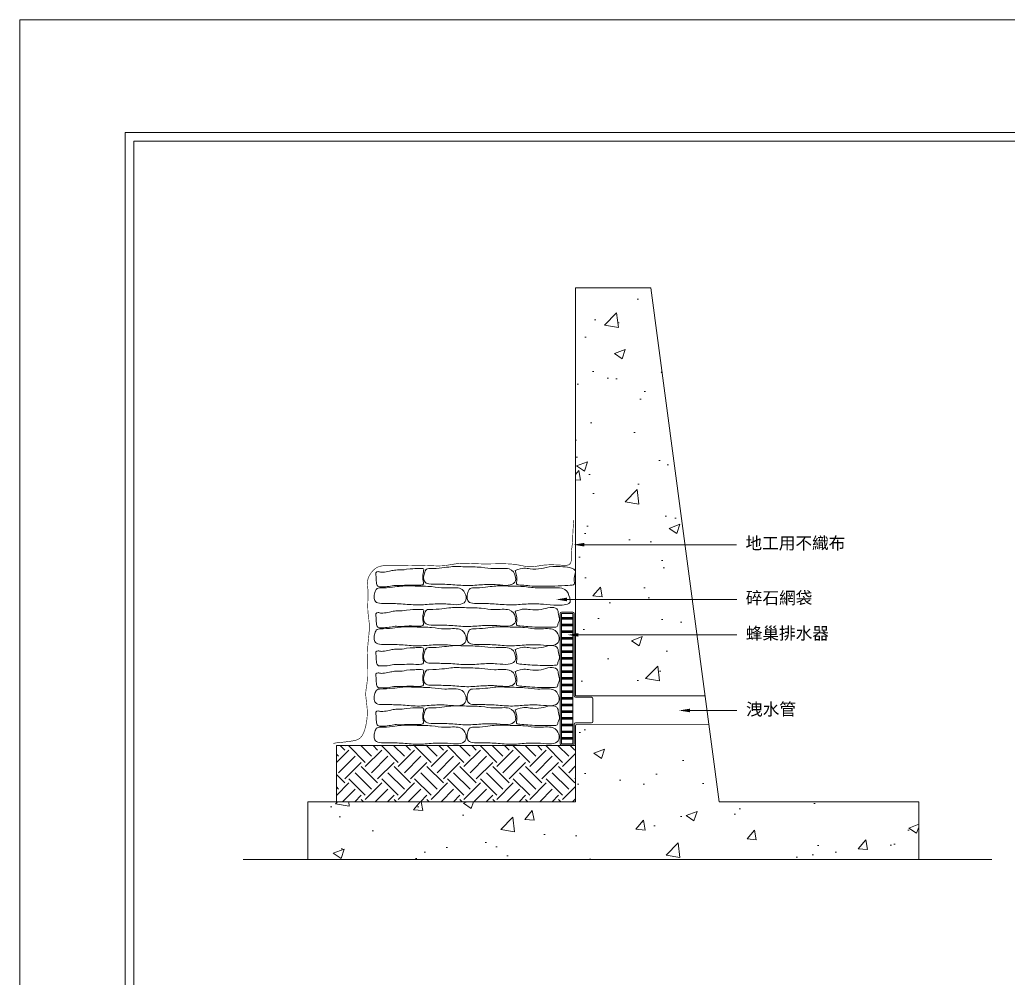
# Model space of a CAD drawing. Header units: millimetres. Extents: x 4229 to 8429, y -1187 to 1783.
# Drawn here: x 4229 to 5849, y 212 to 1783 of the extents above; entities that cross this region are included whole.
import ezdxf

# ---------------------------------------------------------------- set-up
doc = ezdxf.new("R2010")
doc.units = ezdxf.units.MM
doc.styles.add('微軟正黑體-20', font='Microsoft JhengHei.ttf', dxfattribs={"height": 20})

# ---------------------------------------------------------------- blocks, each defined once
blk = doc.blocks.new('*U3')
for p, q in [((-9.4, 1), (9.4, 1)), ((-9.4, -1), (9.4, -1))]:
    blk.add_line(p, q)
blk = doc.blocks.new('*U4')
at = {"color": 0, "linetype": 'ByBlock', "lineweight": -2, "transparency": 16777216}
for p in [(0, 0), (0, -10.9), (0, -21.9), (0, -32.8), (0, -43.7), (0, -54.7), (0, -65.6), (0, -76.5), (0, -87.5), (0, -98.4), (0, -109.3), (0, -120.3), (0, -131.2), (0, -142.1), (0, -153.1), (0, -164), (0, -174.9), (0, -185.9), (0, -196.8)]:
    blk.add_blockref('*U3', p, dxfattribs=at)

msp = doc.modelspace()

# ---------------------------------------------------------------- hatches: boundary and pattern name
at = {"lineweight": 5}
h = msp.add_hatch(dxfattribs=at)
h.set_pattern_fill('AR-CONC', color=256)
h.set_pattern_definition([(50, (-303.27, 377.1), (182.1847, -15.939), [19.05, -209.55]), (355, (-303.27, 377.1), (-35.2434, 191.057), [15.24, -167.6406]), (100.4514, (-288.09, 375.77), (146.941, 175.118), [16.19, -178.09]), (46.184, (-303.27, 427.9), (271.079, -42.042), [28.575, -314.325]), (96.6356, (-280.68, 424.4), (237.404, 247.426), [24.285, -267.136]), (351.184, (-303.27, 427.9), (237.404, 247.426), [22.86, -251.46]), (21, (-277.87, 415.2), (151.6144, -102.2652), [19.05, -209.55]), (326, (-277.87, 415.2), (61.802, 184.188), [15.24, -167.64]), (71.4514, (-265.23, 406.68), (213.4164, 81.923), [16.19, -178.09]), (37.5, (-303.27, 377.1), (3.0886, 84.55504), [0, -165.608, 0, -170.18, 0, -168.275]), (7.5, (-303.27, 377.1), (66.8197, 100.1806), [0, -97.028, 0, -161.798, 0, -64.135]), (327.5, (-359.91, 377.1), (135.5906, -5.72874), [0, -63.5, 0, -198.12, 0, -262.89]), (317.5, (-385.31, 377.1), (148.1292, 25.4265), [0, -82.55, 0, -131.572, 0, -186.69])])
h.paths.add_polyline_path([(5263.5, 1343.3), (5140, 1343.3), (5140, 675), (5352.3, 674.6)])
edge = h.paths.add_edge_path()
edge.add_line((5358.5, 628.2), (5142, 628))
edge.add_arc((5142, 625.8), 2.19, 90.0613, 180.0613)
edge.add_line((5139.8, 625.8), (5139.9, 501.3))
edge.add_line((5139.9, 501.3), (4816.4, 501.3))
edge.add_line((4816.4, 501.3), (4701.3, 501.3))
edge.add_line((4701.3, 501.3), (4701.3, 406.8))
edge.add_line((4701.3, 406.8), (5702.3, 406.8))
edge.add_line((5702.3, 406.8), (5702.3, 501.3))
edge.add_line((5702.3, 501.3), (5375.3, 501.3))
edge.add_line((5375.3, 501.3), (5358.5, 628.2))
h = msp.add_hatch(dxfattribs=at)
h.set_pattern_fill('EARTH', color=256, scale=6, angle=45)
h.set_pattern_definition([(45, (-303.267, 377.1), (0, 53.88154), [38.1, -38.1]), (45, (-313.37, 387.204), (0, 53.88154), [38.1, -38.1]), (45, (-323.473, 397.306), (0, 53.88154), [38.1, -38.1]), (135, (-323.473, 404.04), (-53.88154, 0), [38.1, -38.1]), (135, (-313.37, 414.144), (-53.88154, 0), [38.1, -38.1]), (135, (-303.267, 424.247), (-53.88154, 0), [38.1, -38.1])])
h.paths.add_polyline_path([(4748, 593.4), (4748, 501.3), (5139.8, 501.3), (5139.8, 593.4)])

# ---------------------------------------------------------------- linework, layer by layer
for p, q in [((4229, 1782.5, 163.2), (8429, 1782.5, 163.2)), ((4229, -1187.5, 163.2), (4229, 1782.5, 163.2)), ((4416, 1583.7, 163.2), (8241.9, 1583.7, 163.2)), ((4416, -795.5, 163.2), (4416, 1583.7, 163.2)), ((4416, 1583.7, 326.4), (8241.9, 1583.7, 326.4)), ((4416, -795.5, 326.4), (4416, 1583.7, 326.4)), ((8241.9, 1583.7, 326.4), (4416, 1583.7, 326.4)), ((4416, 1583.7, 326.4), (4416, -987.8, 326.4)), ((5140, 1343.3), (5263.5, 1343.3)), ((5140, 675), (5140, 1343.3)), ((5263.5, 1343.3), (5375.3, 501.3)), ((5154.2, 922.5), (5403.8, 922.5)), ((5125.7, 832.7), (5404.3, 832.7)), ((5135.6, 812.1), (5116.8, 812.1)), ((5114.7, 809.9), (5114.7, 596)), ((5137.8, 809.9), (5137.8, 674.6)), ((5144.7, 774.7), (5404.3, 774.7)), ((5140, 675), (5352.3, 674.6)), ((5140, 672.4), (5166.2, 672.4)), ((5168.4, 670.2), (5168.4, 632.9)), ((5327.3, 650.8), (5404.3, 650.8)), ((5137.8, 596), (5137.8, 628.5)), ((5139.9, 501.3), (5139.8, 625.8)), ((5166.2, 630.7), (5140, 630.7)), ((5358.5, 628.2), (5142, 628)), ((5116.8, 593.8), (5135.6, 593.8)), ((5139.9, 501.3), (4701.3, 501.3)), ((4701.3, 501.3), (4701.3, 406.8)), ((5375.3, 501.3), (5702.3, 501.3)), ((5702.3, 501.3), (5702.3, 406.8)), ((4595.3, 406.8), (5822.4, 406.8)), ((5387.8, 406.8), (5140, 406.8))]:
    msp.add_line(p, q, dxfattribs=at)
at = {"color": 4, "lineweight": 5}
for p, q in [((8256.2, 1597.9, 326.4), (4401.8, 1597.9, 326.4)), ((4401.8, 1597.9, 326.4), (4401.8, -1002, 326.4))]:
    msp.add_line(p, q, dxfattribs=at)
at = {"lineweight": 5, "const_width": 1}
msp.add_lwpolyline([(5137.1, 963), (5137.1, 962.8), (5137.1, 962.6), (5137, 962.3), (5137, 962.1), (5137, 961.8), (5137, 961.6), (5136.9, 961.3), (5136.9, 961.1), (5136.9, 960.9), (5136.9, 960.6), (5136.9, 960.4), (5136.8, 960.2), (5136.8, 959.9), (5136.8, 959.7), (5136.8, 959.5), (5136.8, 959.2), (5136.7, 959), (5136.7, 958.8), (5136.7, 958.6), (5136.7, 958.3), (5136.7, 958.1), (5136.6, 957.9), (5136.6, 957.5), (5136.6, 957), (5136.5, 956.6), (5136.5, 956.2), (5136.5, 955.7), (5136.4, 955.3), (5136.4, 954.9), (5136.4, 954.5), (5136.3, 954.1), (5136.3, 953.7), (5136.3, 953.3), (5136.3, 952.9), (5136.2, 952.5), (5136.2, 952.2), (5136.2, 951.8), (5136.1, 951.4), (5136.1, 951), (5136.1, 950.7), (5136.1, 950.3), (5136, 950), (5136, 949.6), (5136, 949.3), (5136, 948.9), (5136, 948.6), (5135.9, 948.2), (5135.9, 947.9), (5135.9, 947.6), (5135.9, 947.2), (5135.9, 946.9), (5135.8, 946.6), (5135.8, 946.3), (5135.8, 946), (5135.8, 945.7), (5135.8, 945.4), (5135.7, 945.1), (5135.7, 944.8), (5135.7, 944.5), (5135.7, 944.2), (5135.7, 943.9), (5135.7, 943.6), (5135.7, 943.3), (5135.6, 943), (5135.6, 942.8), (5135.6, 942.5), (5135.6, 942.2), (5135.6, 942), (5135.6, 941.7), (5135.6, 941.4), (5135.6, 941.2), (5135.5, 940.9), (5135.5, 940.7), (5135.5, 940.4), (5135.5, 940.2), (5135.5, 939.9), (5135.5, 939.7), (5135.5, 939.5), (5135.5, 939.2), (5135.5, 939), (5135.5, 938.8), (5135.5, 938.5), (5135.4, 938.3), (5135.4, 938.1), (5135.4, 937.9), (5135.4, 937.6), (5135.4, 937.4), (5135.4, 937.2), (5135.4, 937), (5135.4, 936.8), (5135.4, 936.6), (5135.4, 936.4), (5135.4, 936.2), (5135.4, 936), (5135.4, 935.8), (5135.4, 935.6), (5135.4, 935.4), (5135.4, 935.2), (5135.3, 935), (5135.3, 934.8), (5135.3, 934.6), (5135.3, 934.4), (5135.3, 934.3), (5135.3, 934.1), (5135.3, 933.9), (5135.3, 933.7), (5135.3, 933.5), (5135.3, 933.4), (5135.3, 933.2), (5135.3, 933), (5135.3, 932.8), (5135.3, 932.7), (5135.3, 932.5), (5135.3, 932.3), (5135.3, 932.2), (5135.3, 931.8), (5135.2, 931.5), (5135.2, 931.2), (5135.2, 930.9), (5135.2, 930.6), (5135.2, 930.3), (5135.2, 930), (5135.2, 929.7), (5135.2, 929.3), (5135.1, 929), (5135.1, 928.8), (5135.1, 928.5), (5135.1, 928.2), (5135.1, 927.9), (5135, 927.6), (5135, 927.3), (5135, 927), (5135, 926.7), (5134.9, 926.1), (5134.9, 925.5), (5134.8, 925), (5134.7, 924.4), (5134.7, 923.8), (5134.6, 923.2), (5134.5, 922.7), (5134.5, 922.1), (5134.4, 921.5), (5134.2, 920.4), (5134.1, 919.2), (5133.9, 918.1), (5133.9, 917.5), (5133.8, 916.9), (5133.7, 916.4), (5133.6, 915.8), (5133.6, 915.2), (5133.5, 914.6), (5133.4, 914), (5133.4, 913.5), (5133.3, 912.9), (5133.3, 912.6), (5133.3, 912.3), (5133.3, 912), (5133.2, 911.7), (5133.2, 911.4), (5133.2, 911.1), (5133.2, 910.8), (5133.2, 910.5), (5133.1, 910.2), (5133.1, 909.9), (5133.1, 909.6), (5133.1, 909.3), (5133.1, 909), (5133.1, 908.7), (5133.1, 908.4), (5133.1, 908.1), (5133.1, 907.8), (5133.1, 907.5), (5133, 906.8), (5133, 906.2), (5133, 905.6), (5133.1, 905), (5133.1, 904.4), (5133.1, 903.8), (5133.1, 903.1), (5133.1, 902.5), (5133.1, 902.2), (5133.1, 901.9), (5133.1, 901.6), (5133.1, 901.3), (5133.1, 901), (5133.1, 900.7), (5133.1, 900.4), (5133.1, 900.2), (5133.1, 899.9), (5133.1, 899.6), (5133.1, 899.3), (5133.1, 899), (5133, 898.7), (5133, 898.4), (5133, 898.2), (5133, 897.9), (5133, 897.6), (5133, 897.3), (5132.9, 897.1), (5132.9, 896.8), (5132.9, 896.5), (5132.9, 896.3), (5132.8, 896), (5132.8, 895.8), (5132.7, 895.5), (5132.7, 895.3), (5132.7, 895), (5132.6, 894.9), (5132.6, 894.8), (5132.6, 894.7), (5132.6, 894.6), (5132.5, 894.4), (5132.5, 894.3), (5132.5, 894.2), (5132.4, 894.1), (5132.4, 894), (5132.4, 893.9), (5132.4, 893.8), (5132.3, 893.7), (5132.3, 893.6), (5132.2, 893.5), (5132.2, 893.3), (5132.2, 893.2), (5132.1, 893.1), (5132.1, 893), (5132.1, 892.9), (5132, 892.8), (5132, 892.7), (5131.9, 892.6), (5131.9, 892.5), (5131.8, 892.4), (5131.8, 892.4), (5131.7, 892.3), (5131.7, 892.2), (5131.7, 892.1), (5131.6, 892), (5131.5, 891.9), (5131.5, 891.8), (5131.4, 891.7), (5131.4, 891.6), (5131.3, 891.6), (5131.3, 891.5), (5131.2, 891.4), (5131.1, 891.3), (5131.1, 891.2), (5131, 891.2), (5131, 891.1), (5130.9, 891), (5130.8, 890.9), (5130.8, 890.9), (5130.7, 890.8), (5130.6, 890.7), (5130.5, 890.7), (5130.5, 890.6), (5130.4, 890.5), (5130.3, 890.5), (5130.2, 890.4), (5130.2, 890.4), (5130.1, 890.3), (5130, 890.2), (5129.9, 890.2), (5129.8, 890.1), (5129.8, 890.1), (5129.7, 890), (5129.6, 890), (5129.5, 889.9), (5129.4, 889.9), (5129.3, 889.8), (5129.2, 889.8), (5129.1, 889.7), (5129, 889.7), (5128.9, 889.6), (5128.9, 889.6), (5128.8, 889.6), (5128.7, 889.5), (5128.6, 889.5), (5128.5, 889.4), (5128.4, 889.4), (5128.3, 889.4), (5128.2, 889.3), (5128.1, 889.3), (5127.9, 889.3), (5127.8, 889.2), (5127.7, 889.2), (5127.6, 889.2), (5127.5, 889.1), (5127.4, 889.1), (5127.3, 889.1), (5127.2, 889.1), (5127.1, 889), (5127, 889), (5126.8, 889), (5126.7, 889), (5126.6, 888.9), (5126.5, 888.9), (5126.4, 888.9), (5126.2, 888.9), (5126.1, 888.9), (5126, 888.8), (5125.9, 888.8), (5125.8, 888.8), (5125.5, 888.8), (5125.3, 888.8), (5125, 888.7), (5124.7, 888.7), (5124.5, 888.7), (5124.2, 888.7), (5123.9, 888.7), (5123.7, 888.6), (5123.4, 888.6), (5123.1, 888.6), (5122.8, 888.6), (5122.5, 888.6), (5122.2, 888.6), (5121.9, 888.6), (5121.6, 888.6), (5121.3, 888.6), (5121, 888.6), (5120.7, 888.7), (5120.4, 888.7), (5120.1, 888.7), (5119.8, 888.7), (5119.5, 888.7), (5119.2, 888.7), (5118.9, 888.7), (5118.5, 888.8), (5118.2, 888.8), (5117.9, 888.8), (5117.6, 888.8), (5117.2, 888.8), (5116.9, 888.9), (5116.5, 888.9), (5116.2, 888.9), (5115.9, 888.9), (5115.5, 889), (5115.2, 889), (5114.8, 889), (5114.5, 889), (5114.1, 889.1), (5113.8, 889.1), (5113.4, 889.1), (5113.1, 889.1), (5112.7, 889.1), (5112.4, 889.2), (5112, 889.2), (5111.7, 889.2), (5111.3, 889.2), (5110.9, 889.3), (5110.6, 889.3), (5110.2, 889.3), (5109.8, 889.3), (5109.5, 889.3), (5109.1, 889.4), (5108.7, 889.4), (5108.4, 889.4), (5107.6, 889.4), (5106.9, 889.5), (5106.1, 889.5), (5105.4, 889.5), (5104.6, 889.5), (5103.8, 889.6), (5103.1, 889.6), (5102.3, 889.6), (5101.5, 889.6), (5100.8, 889.6), (5100, 889.6), (5099.2, 889.6), (5098.4, 889.6), (5097.7, 889.6), (5097.3, 889.6), (5096.9, 889.6), (5096.5, 889.6), (5096.1, 889.6), (5095.7, 889.5), (5095.3, 889.5), (5094.9, 889.5), (5094.6, 889.5), (5094.2, 889.5), (5093.8, 889.5), (5093.4, 889.4), (5093, 889.4), (5092.6, 889.4), (5092.2, 889.4), (5091.9, 889.3), (5091.5, 889.3), (5091.1, 889.3), (5090.7, 889.3), (5090.3, 889.2), (5089.9, 889.2), (5089.6, 889.2), (5089.2, 889.1), (5088.8, 889.1), (5088.4, 889), (5088, 889), (5087.7, 889), (5087.3, 888.9), (5086.9, 888.9), (5086.5, 888.8), (5086.1, 888.8), (5085.8, 888.7), (5085.4, 888.7), (5084.6, 888.6), (5083.9, 888.4), (5083.2, 888.3), (5082.4, 888.2), (5081.7, 888.1), (5080.9, 888), (5080.2, 887.9), (5079.5, 887.7), (5078.8, 887.6), (5078, 887.5), (5077.3, 887.4), (5076.6, 887.3), (5075.8, 887.2), (5075.1, 887.1), (5074.4, 887), (5074, 886.9), (5073.7, 886.9), (5073.3, 886.8), (5073, 886.8), (5072.6, 886.7), (5072.3, 886.7), (5071.9, 886.7), (5071.5, 886.6), (5071.2, 886.6), (5070.8, 886.6), (5070.5, 886.5), (5070.1, 886.5), (5069.8, 886.5), (5069.4, 886.4), (5069, 886.4), (5068.7, 886.4), (5068.3, 886.4), (5068, 886.4), (5067.6, 886.3), (5067.3, 886.3), (5066.9, 886.3), (5066.6, 886.3), (5066.2, 886.3), (5065.8, 886.3), (5065.5, 886.3), (5065.1, 886.3), (5064.8, 886.3), (5064.4, 886.3), (5064.1, 886.4), (5063.7, 886.4), (5063.4, 886.4), (5063, 886.4), (5062.7, 886.5), (5062.3, 886.5), (5061.9, 886.5), (5061.6, 886.5), (5061.2, 886.6), (5060.9, 886.6), (5060.5, 886.7), (5060.2, 886.7), (5059.8, 886.8), (5059.4, 886.8), (5059.1, 886.9), (5058.7, 886.9), (5058.4, 887), (5058, 887), (5057.6, 887.1), (5057.3, 887.1), (5056.9, 887.2), (5056.6, 887.3), (5056.2, 887.3), (5055.8, 887.4), (5055.5, 887.4), (5055.1, 887.5), (5054.7, 887.6), (5054.4, 887.6), (5054, 887.7), (5053.6, 887.8), (5053.3, 887.9), (5052.9, 887.9), (5052.5, 888), (5052.1, 888.1), (5051.8, 888.2), (5051.4, 888.2), (5051, 888.3), (5050.6, 888.4), (5050.2, 888.5), (5049.9, 888.5), (5049.5, 888.6), (5049.1, 888.7), (5048.7, 888.8), (5048.3, 888.8), (5047.9, 888.9), (5047.5, 889), (5047.1, 889.1), (5046.7, 889.1), (5046.3, 889.2), (5045.9, 889.3), (5045.5, 889.3), (5045.1, 889.4), (5044.7, 889.5), (5044.3, 889.6), (5043.9, 889.6), (5043.5, 889.7), (5043.1, 889.8), (5042.7, 889.8), (5042.3, 889.9), (5041.8, 889.9), (5041.4, 890), (5041, 890.1), (5040.6, 890.1), (5040.1, 890.2), (5039.7, 890.2), (5039.3, 890.3), (5038.8, 890.3), (5038.4, 890.4), (5038, 890.4), (5037.5, 890.5), (5037.1, 890.5), (5036.6, 890.6), (5036.2, 890.6), (5035.7, 890.6), (5035.3, 890.7), (5034.8, 890.7), (5034.4, 890.8), (5033.9, 890.8), (5033.5, 890.8), (5033, 890.9), (5032.5, 890.9), (5032.1, 890.9), (5031.6, 890.9), (5031.1, 891), (5030.7, 891), (5030.2, 891), (5029.7, 891), (5029.3, 891.1), (5028.8, 891.1), (5028.3, 891.1), (5027.9, 891.1), (5027.4, 891.1), (5026.9, 891.1), (5026.4, 891.1), (5025.5, 891.2), (5024.5, 891.2), (5023.6, 891.2), (5022.6, 891.2), (5021.7, 891.2), (5020.7, 891.2), (5019.8, 891.2), (5018.8, 891.2), (5017.9, 891.2), (5016.9, 891.2), (5016, 891.2), (5015, 891.2), (5014.1, 891.2), (5013.2, 891.2), (5012.7, 891.2), (5012.2, 891.2), (5011.8, 891.2), (5011.3, 891.2), (5010.8, 891.2), (5010.4, 891.2), (5009.9, 891.2), (5009.5, 891.2), (5009, 891.2), (5008.6, 891.2), (5008.1, 891.1), (5007.7, 891.1), (5007.2, 891.1), (5006.8, 891.1), (5006.3, 891.1), (5005.9, 891.1), (5005.4, 891.1), (5005, 891.1), (5004.1, 891.1), (5003.2, 891.1), (5002.4, 891.1), (5001.5, 891.1), (5000.6, 891), (4999.8, 891), (4998.9, 891), (4998, 891), (4997.2, 891), (4996.3, 891), (4995.5, 891), (4994.6, 891), (4993.8, 891), (4992.9, 891), (4992, 891), (4991.2, 891), (4990.3, 891), (4989.5, 891), (4988.6, 891), (4987.7, 891), (4986.9, 891), (4986, 891), (4985.6, 891), (4985.1, 891), (4984.7, 891.1), (4984.2, 891.1), (4983.8, 891.1), (4983.3, 891.1), (4982.9, 891.1), (4982.5, 891.1), (4982, 891.1), (4981.6, 891.1), (4981.1, 891.1), (4980.7, 891.2), (4980.2, 891.2), (4979.7, 891.2), (4979.3, 891.2), (4978.8, 891.2), (4978.4, 891.2), (4977.9, 891.3), (4977.4, 891.3), (4977, 891.3), (4976.5, 891.3), (4976, 891.3), (4975.1, 891.4), (4974.2, 891.4), (4973.2, 891.5), (4972.3, 891.5), (4971.3, 891.5), (4970.4, 891.6), (4969.4, 891.6), (4968.5, 891.7), (4967.5, 891.7), (4966.5, 891.7), (4965.6, 891.8), (4964.6, 891.8), (4963.7, 891.8), (4962.7, 891.9), (4961.8, 891.9), (4961.3, 891.9), (4960.8, 891.9), (4960.4, 891.9), (4959.9, 891.9), (4959.4, 891.9), (4958.9, 891.9), (4958.5, 891.9), (4958, 891.9), (4957.5, 891.9), (4957.1, 891.9), (4956.6, 891.9), (4956.1, 891.9), (4955.7, 891.9), (4955.2, 891.9), (4954.8, 891.9), (4954.3, 891.9), (4953.8, 891.9), (4953.4, 891.9), (4952.9, 891.9), (4952.5, 891.9), (4952, 891.8), (4951.6, 891.8), (4951.1, 891.8), (4950.7, 891.8), (4950.3, 891.7), (4949.8, 891.7), (4949.4, 891.7), (4948.9, 891.6), (4948.5, 891.6), (4948.1, 891.6), (4947.7, 891.5), (4947.2, 891.5), (4946.8, 891.5), (4946.4, 891.4), (4946, 891.4), (4945.5, 891.3), (4945.1, 891.3), (4944.7, 891.2), (4944.3, 891.2), (4943.9, 891.1), (4943.5, 891.1), (4943.1, 891), (4942.6, 891), (4942.2, 890.9), (4941.8, 890.8), (4941.4, 890.8), (4941, 890.7), (4940.6, 890.7), (4940.2, 890.6), (4939.8, 890.5), (4939.4, 890.5), (4939, 890.4), (4938.6, 890.3), (4938.3, 890.3), (4937.5, 890.2), (4936.7, 890), (4935.9, 889.9), (4935.1, 889.8), (4934.4, 889.6), (4933.6, 889.5), (4932.8, 889.4), (4932.1, 889.2), (4931.3, 889.1), (4930.6, 889), (4929.8, 888.9), (4929, 888.7), (4928.3, 888.6), (4927.9, 888.6), (4927.5, 888.5), (4927.2, 888.5), (4926.8, 888.4), (4926.4, 888.4), (4926, 888.3), (4925.6, 888.3), (4925.3, 888.2), (4924.9, 888.2), (4924.5, 888.2), (4924.1, 888.1), (4923.7, 888.1), (4923.4, 888), (4923, 888), (4922.6, 888), (4922.2, 887.9), (4921.8, 887.9), (4921.5, 887.9), (4921.1, 887.9), (4920.7, 887.8), (4920.3, 887.8), (4919.9, 887.8), (4919.5, 887.8), (4919.2, 887.8), (4918.8, 887.8), (4918.4, 887.8), (4918, 887.7), (4917.6, 887.7), (4917.2, 887.7), (4916.8, 887.7), (4916.5, 887.7), (4916.1, 887.7), (4915.7, 887.7), (4915.3, 887.7), (4914.5, 887.7), (4913.7, 887.7), (4913, 887.7), (4912.2, 887.7), (4911.4, 887.7), (4910.7, 887.8), (4909.9, 887.8), (4909.1, 887.8), (4908.4, 887.8), (4907.6, 887.9), (4906.8, 887.9), (4906.1, 887.9), (4905.3, 888), (4904.5, 888), (4903.8, 888), (4903, 888.1), (4902.3, 888.1), (4901.5, 888.1), (4900.7, 888.2), (4900, 888.2), (4899.3, 888.2), (4898.5, 888.3), (4897.8, 888.3), (4897, 888.3), (4896.3, 888.4), (4895.6, 888.4), (4894.8, 888.4), (4894.1, 888.4), (4893.4, 888.5), (4892.7, 888.5), (4891.9, 888.5), (4891.2, 888.5), (4890.5, 888.5), (4889.8, 888.5), (4889, 888.5), (4888.3, 888.5), (4887.6, 888.6), (4886.8, 888.6), (4886.1, 888.6), (4885.4, 888.6), (4884.6, 888.6), (4883.9, 888.6), (4883.2, 888.6), (4882.4, 888.6), (4881.6, 888.6), (4881.3, 888.6), (4880.9, 888.6), (4880.5, 888.6), (4880.1, 888.6), (4879.7, 888.6), (4879.4, 888.6), (4879, 888.6), (4878.6, 888.5), (4878.2, 888.5), (4877.8, 888.5), (4877.4, 888.5), (4877, 888.5), (4876.6, 888.5), (4876.2, 888.5), (4875.8, 888.5), (4875.4, 888.5), (4875, 888.5), (4874.6, 888.5), (4874.2, 888.5), (4873.8, 888.5), (4873.4, 888.5), (4873, 888.5), (4872.6, 888.5), (4872.1, 888.5), (4871.7, 888.5), (4871.3, 888.4), (4870.9, 888.4), (4870.5, 888.4), (4870, 888.4), (4869.6, 888.4), (4869.2, 888.4), (4868.8, 888.4), (4867.9, 888.4), (4867, 888.4), (4866.2, 888.4), (4865.3, 888.3), (4864.4, 888.3), (4862.7, 888.3), (4860.9, 888.3), (4860.1, 888.2), (4859.2, 888.2), (4858.3, 888.2), (4857.5, 888.2), (4856.6, 888.2), (4856.2, 888.2), (4855.8, 888.2), (4855.3, 888.2), (4854.9, 888.2), (4854.5, 888.1), (4854.1, 888.1), (4853.7, 888.1), (4853.2, 888.1), (4852.8, 888.1), (4852.4, 888.1), (4852, 888.1), (4851.6, 888.1), (4851.2, 888.1), (4850.8, 888.1), (4850.4, 888.1), (4850, 888.1), (4849.6, 888.1), (4849.2, 888.1), (4848.8, 888.1), (4848.4, 888.1), (4848, 888.1), (4847.6, 888.1), (4847.3, 888.1), (4846.9, 888.1), (4846.5, 888.1), (4846.1, 888.1), (4845.8, 888.1), (4845.4, 888.1), (4845.1, 888.1), (4844.7, 888.1), (4844.3, 888.1), (4844, 888.1), (4843.6, 888.1), (4843.3, 888.1), (4843, 888.1), (4842.6, 888.1), (4842.3, 888.1), (4842, 888.1), (4841.6, 888.2), (4841.3, 888.2), (4841, 888.2), (4840.7, 888.2), (4840.3, 888.2), (4840, 888.2), (4839.7, 888.2), (4839.4, 888.2), (4839.1, 888.2), (4838.8, 888.2), (4838.5, 888.2), (4838.2, 888.2), (4837.9, 888.2), (4837.6, 888.2), (4837.3, 888.2), (4837, 888.3), (4836.7, 888.3), (4836.4, 888.3), (4836.1, 888.3), (4835.9, 888.3), (4835.6, 888.3), (4835.3, 888.3), (4835, 888.3), (4834.7, 888.3), (4834.5, 888.3), (4834.2, 888.3), (4833.9, 888.3), (4833.6, 888.3), (4833.4, 888.3), (4833.1, 888.3), (4832.8, 888.3), (4832.6, 888.3), (4832.3, 888.3), (4832, 888.3), (4831.8, 888.3), (4831.5, 888.3), (4831, 888.3), (4830.5, 888.3), (4830, 888.3), (4829.5, 888.3), (4829, 888.3), (4828.4, 888.2), (4827.9, 888.2), (4827.4, 888.2), (4826.9, 888.2), (4826.4, 888.1), (4825.9, 888.1), (4825.7, 888.1), (4825.4, 888), (4825.2, 888), (4824.9, 888), (4824.7, 888), (4824.4, 887.9), (4824.2, 887.9), (4823.9, 887.9), (4823.7, 887.9), (4823.4, 887.8), (4823.2, 887.8), (4823, 887.7), (4822.7, 887.7), (4822.5, 887.7), (4822.2, 887.6), (4822, 887.6), (4821.7, 887.5), (4821.5, 887.5), (4821.2, 887.4), (4821, 887.4), (4820.7, 887.3), (4820.5, 887.3), (4820.2, 887.2), (4820, 887.2), (4819.7, 887.1), (4819.5, 887), (4819.3, 887), (4819, 886.9), (4818.8, 886.8), (4818.5, 886.7), (4818.3, 886.7), (4818, 886.6), (4817.8, 886.5), (4817.6, 886.4), (4817.3, 886.3), (4817.1, 886.2), (4816.8, 886.2), (4816.6, 886.1), (4816.4, 886), (4816.1, 885.9), (4815.9, 885.8), (4815.6, 885.7), (4815.4, 885.5), (4815.2, 885.4), (4814.9, 885.3), (4814.7, 885.2), (4814.5, 885.1), (4814.2, 885), (4814, 884.8), (4813.8, 884.7), (4813.5, 884.6), (4813.3, 884.4), (4813.1, 884.3), (4812.8, 884.1), (4812.6, 884), (4812.4, 883.8), (4812.1, 883.7), (4811.9, 883.5), (4811.7, 883.4), (4811.4, 883.2), (4811.2, 883), (4811, 882.9), (4810.8, 882.7), (4810.5, 882.5), (4810.3, 882.3), (4810.1, 882.1), (4809.9, 881.9), (4809.6, 881.7), (4809.4, 881.5), (4809.2, 881.3), (4809, 881.1), (4808.8, 880.9), (4808.6, 880.7), (4808.3, 880.5), (4808.1, 880.3), (4807.9, 880), (4807.7, 879.8), (4807.5, 879.6), (4807.3, 879.4), (4807.1, 879.1), (4806.9, 878.9), (4806.7, 878.7), (4806.5, 878.4), (4806.3, 878.2), (4806.1, 877.9), (4805.9, 877.7), (4805.7, 877.4), (4805.5, 877.2), (4805.3, 876.9), (4805.1, 876.7), (4804.9, 876.4), (4804.7, 876.2), (4804.5, 875.9), (4804.3, 875.6), (4804.2, 875.4), (4804, 875.1), (4803.8, 874.8), (4803.6, 874.6), (4803.5, 874.3), (4803.3, 874), (4803.1, 873.8), (4803, 873.5), (4802.8, 873.2), (4802.6, 872.9), (4802.5, 872.7), (4802.3, 872.4), (4802.2, 872.1), (4802, 871.8), (4801.9, 871.6), (4801.7, 871.3), (4801.6, 871), (4801.5, 870.7), (4801.3, 870.4), (4801.2, 870.2), (4801.1, 869.9), (4801, 869.6), (4800.8, 869.3), (4800.7, 869), (4800.6, 868.8), (4800.5, 868.5), (4800.4, 868.2), (4800.3, 867.9), (4800.2, 867.6), (4800.1, 867.4), (4800, 867.1), (4799.9, 866.8), (4799.8, 866.5), (4799.7, 866.3), (4799.7, 866), (4799.6, 865.7), (4799.5, 865.4), (4799.5, 865.2), (4799.4, 864.9), (4799.3, 864.6), (4799.3, 864.4), (4799.2, 864.1), (4799.2, 863.8), (4799.1, 863.6), (4799.1, 863.3), (4799.1, 863), (4799, 862.8), (4799, 862.5), (4799, 862.2), (4798.9, 862), (4798.9, 861.7), (4798.9, 861.5), (4798.9, 861.2), (4798.8, 860.9), (4798.8, 860.7), (4798.8, 860.4), (4798.8, 860.2), (4798.8, 859.9), (4798.8, 859.7), (4798.8, 859.4), (4798.8, 859.1), (4798.8, 858.9), (4798.8, 858.6), (4798.8, 858.4), (4798.8, 858.1), (4798.8, 857.9), (4798.8, 857.6), (4798.8, 857.4), (4798.9, 857.1), (4798.9, 856.8), (4798.9, 856.6), (4798.9, 856.3), (4798.9, 855.8), (4799, 855.3), (4799, 854.8), (4799.1, 854.3), (4799.1, 853.8), (4799.2, 853.3), (4799.2, 852.8), (4799.3, 852.3), (4799.3, 851.8), (4799.4, 851.2), (4799.4, 850.7), (4799.5, 850.2), (4799.5, 849.7), (4799.6, 849.2), (4799.6, 848.6), (4799.6, 848.1), (4799.7, 847.6), (4799.7, 847.1), (4799.7, 846.5), (4799.7, 846), (4799.8, 845.4), (4799.8, 844.9), (4799.8, 844.4), (4799.8, 843.8), (4799.8, 843.3), (4799.8, 842.7), (4799.8, 842.2), (4799.8, 841.6), (4799.8, 841), (4799.8, 840.5), (4799.8, 839.9), (4799.8, 839.3), (4799.8, 838.8), (4799.8, 838.2), (4799.8, 837.6), (4799.7, 837), (4799.7, 836.5), (4799.7, 835.9), (4799.7, 835.3), (4799.7, 834.7), (4799.7, 834.1), (4799.6, 833.5), (4799.6, 832.9), (4799.6, 832.4), (4799.6, 831.8), (4799.6, 831.2), (4799.6, 830.6), (4799.5, 830), (4799.5, 829.3), (4799.5, 828.7), (4799.5, 828.1), (4799.5, 827.5), (4799.5, 826.9), (4799.4, 826.3), (4799.4, 825.7), (4799.4, 825.1), (4799.4, 824.4), (4799.4, 823.8), (4799.4, 823.2), (4799.4, 822.6), (4799.4, 821.9), (4799.4, 821.3), (4799.4, 820.7), (4799.4, 820.1), (4799.4, 819.4), (4799.4, 818.8), (4799.4, 818.2), (4799.5, 817.5), (4799.5, 816.9), (4799.5, 816.3), (4799.5, 815.6), (4799.5, 815), (4799.6, 814.4), (4799.6, 813.7), (4799.6, 813.1), (4799.7, 812.4), (4799.7, 811.8), (4799.8, 811.2), (4799.8, 810.5), (4799.9, 809.9), (4799.9, 809.3), (4800, 808.6), (4800.1, 808), (4800.2, 807.3), (4800.2, 806.7), (4800.3, 806.1), (4800.4, 805.4), (4800.5, 804.8), (4800.5, 804.1), (4800.6, 803.5), (4800.7, 802.8), (4800.8, 802.2), (4800.9, 801.5), (4801, 800.9), (4801.1, 800.2), (4801.1, 799.6), (4801.2, 798.9), (4801.3, 798.2), (4801.4, 797.5), (4801.4, 797.2), (4801.5, 796.9), (4801.5, 796.5), (4801.5, 796.2), (4801.6, 795.8), (4801.6, 795.5), (4801.6, 795.2), (4801.7, 794.8), (4801.7, 794.5), (4801.7, 794.1), (4801.7, 793.8), (4801.8, 793.4), (4801.8, 793.1), (4801.8, 792.7), (4801.8, 792.4), (4801.9, 792), (4801.9, 791.6), (4801.9, 791.3), (4801.9, 790.9), (4801.9, 790.6), (4801.9, 790.2), (4802, 789.8), (4802, 789.5), (4802, 789.1), (4802, 788.7), (4802, 788.4), (4802, 788), (4802, 787.6), (4802, 787.2), (4802, 786.9), (4802, 786.5), (4802, 786.1), (4802, 785.7), (4802, 785.3), (4802, 784.9), (4801.9, 784.5), (4801.9, 784.2), (4801.9, 783.8), (4801.9, 783.4), (4801.9, 783), (4801.8, 782.6), (4801.8, 782.2), (4801.8, 781.8), (4801.8, 781.4), (4801.7, 781), (4801.7, 780.6), (4801.7, 780.2), (4801.6, 779.7), (4801.6, 779.3), (4801.6, 778.9), (4801.5, 778.5), (4801.5, 778.1), (4801.5, 777.7), (4801.4, 777.3), (4801.4, 776.8), (4801.4, 776.4), (4801.3, 776), (4801.3, 775.6), (4801.2, 775.1), (4801.2, 774.7), (4801.1, 774.3), (4801.1, 773.8), (4801.1, 773.4), (4801, 773), (4801, 772.5), (4800.9, 772.1), (4800.9, 771.7), (4800.8, 771.2), (4800.8, 770.8), (4800.7, 770.3), (4800.7, 769.9), (4800.6, 769.4), (4800.6, 769), (4800.5, 768.5), (4800.5, 768.1), (4800.4, 767.6), (4800.4, 767.2), (4800.3, 766.7), (4800.3, 766.3), (4800.3, 765.8), (4800.2, 765.3), (4800.2, 764.9), (4800.1, 764.4), (4800.1, 764), (4800, 763.5), (4800, 763), (4799.9, 762.5), (4799.9, 762.1), (4799.8, 761.6), (4799.8, 761.1), (4799.8, 760.7), (4799.7, 760.2), (4799.7, 759.7), (4799.6, 759.2), (4799.6, 758.7), (4799.6, 758.3), (4799.5, 757.8), (4799.5, 757.3), (4799.5, 756.8), (4799.4, 756.3), (4799.4, 755.8), (4799.4, 755.4), (4799.3, 754.9), (4799.3, 754.4), (4799.3, 753.9), (4799.2, 753.4), (4799.2, 752.4), (4799.1, 751.4), (4799.1, 750.4), (4799.1, 749.4), (4799, 748.4), (4799, 747.4), (4798.9, 746.4), (4798.9, 745.4), (4798.9, 744.4), (4798.9, 743.4), (4798.8, 742.4), (4798.8, 741.4), (4798.8, 740.4), (4798.8, 739.4), (4798.8, 738.4), (4798.8, 737.4), (4798.8, 736.4), (4798.7, 735.4), (4798.7, 734.4), (4798.7, 733.5), (4798.7, 732.5), (4798.7, 731.5), (4798.7, 730.5), (4798.7, 730), (4798.7, 729.5), (4798.7, 729.1), (4798.8, 728.6), (4798.8, 728.1), (4798.8, 727.6), (4798.8, 727.1), (4798.8, 726.7), (4798.8, 726.2), (4798.8, 725.7), (4798.8, 725.2), (4798.8, 724.8), (4798.8, 724.3), (4798.8, 723.8), (4798.8, 723.4), (4798.8, 722.9), (4798.8, 722.4), (4798.8, 722), (4798.8, 721.5), (4798.8, 721.1), (4798.8, 720.6), (4798.8, 720.1), (4798.8, 719.7), (4798.8, 719.2), (4798.9, 718.8), (4798.9, 718.3), (4798.9, 717.9), (4798.9, 717.4), (4798.9, 717), (4798.9, 716.6), (4798.9, 716.1), (4798.9, 715.7), (4798.9, 715.2), (4798.9, 714.8), (4798.9, 714.4), (4798.9, 713.9), (4798.9, 713.5), (4798.9, 713.1), (4798.9, 712.7), (4798.9, 712.2), (4798.9, 711.8), (4798.9, 711.4), (4798.9, 711), (4798.9, 710.6), (4798.9, 710.1), (4798.9, 709.7), (4798.9, 709.3), (4798.9, 708.9), (4798.9, 708.5), (4798.9, 708.1), (4798.9, 707.7), (4798.9, 707.3), (4798.9, 706.9), (4798.9, 706.5), (4798.8, 706.1), (4798.8, 705.7), (4798.8, 705.3), (4798.8, 704.9), (4798.8, 704.6), (4798.8, 704.2), (4798.8, 703.8), (4798.8, 703.4), (4798.7, 703), (4798.7, 702.7), (4798.7, 702.3), (4798.7, 701.9), (4798.7, 701.5), (4798.6, 701.2), (4798.6, 700.8), (4798.6, 700.5), (4798.6, 700.1), (4798.5, 699.7), (4798.5, 699.4), (4798.5, 699), (4798.4, 698.7), (4798.4, 698.3), (4798.4, 698), (4798.3, 697.6), (4798.3, 697.3), (4798.3, 697), (4798.2, 696.6), (4798.2, 696.3), (4798.2, 695.9), (4798.1, 695.6), (4798.1, 695.3), (4798, 695), (4798, 694.6), (4797.9, 694.3), (4797.9, 694), (4797.8, 693.7), (4797.8, 693.3), (4797.7, 693), (4797.6, 692.4), (4797.6, 691.7), (4797.5, 691.1), (4797.4, 690.5), (4797.3, 689.9), (4797.2, 689.2), (4797.1, 688.6), (4797, 688), (4796.9, 687.4), (4796.8, 686.7), (4796.7, 686.1), (4796.6, 685.5), (4796.5, 684.9), (4796.5, 684.6), (4796.5, 684.3), (4796.4, 683.9), (4796.4, 683.6), (4796.4, 683.3), (4796.3, 683), (4796.3, 682.7), (4796.3, 682.4), (4796.2, 682), (4796.2, 681.7), (4796.2, 681.4), (4796.2, 681.1), (4796.2, 680.7), (4796.1, 680.4), (4796.1, 680.1), (4796.1, 679.8), (4796.1, 679.4), (4796.1, 679.1), (4796.1, 678.8), (4796.1, 678.4), (4796.1, 678.1), (4796.1, 677.7), (4796.1, 677.4), (4796.1, 677.1), (4796.1, 676.7), (4796.1, 676.4), (4796.1, 676), (4796.1, 675.7), (4796.1, 675.3), (4796.1, 674.9), (4796.2, 674.6), (4796.2, 674.2), (4796.2, 673.9), (4796.2, 673.5), (4796.3, 673.1), (4796.3, 672.8), (4796.3, 672.4), (4796.4, 672), (4796.4, 671.6), (4796.4, 671.3), (4796.5, 670.9), (4796.5, 670.5), (4796.5, 670.1), (4796.6, 669.8), (4796.6, 669.4), (4796.7, 669), (4796.7, 668.6), (4796.8, 668.2), (4796.8, 667.8), (4796.9, 667.4), (4796.9, 667.1), (4796.9, 666.7), (4797, 665.9), (4797.1, 665.1), (4797.2, 664.3), (4797.3, 663.5), (4797.4, 662.7), (4797.5, 661.9), (4797.6, 661.1), (4797.7, 660.3), (4797.8, 659.5), (4797.9, 658.7), (4798, 657.8), (4798.1, 657), (4798.2, 656.2), (4798.2, 655.8), (4798.3, 655.4), (4798.3, 655), (4798.3, 654.6), (4798.4, 654.2), (4798.4, 653.8), (4798.4, 653.4), (4798.4, 653), (4798.5, 652.6), (4798.5, 652.1), (4798.5, 651.7), (4798.5, 651.3), (4798.6, 650.9), (4798.6, 650.5), (4798.6, 650.1), (4798.6, 649.7), (4798.6, 649.3), (4798.6, 648.9), (4798.6, 648.5), (4798.6, 648.1), (4798.6, 647.7), (4798.6, 647.3), (4798.6, 646.9), (4798.6, 646.5), (4798.6, 646.1), (4798.6, 645.7), (4798.6, 645.3), (4798.6, 644.9), (4798.6, 644.5), (4798.6, 644.1), (4798.6, 643.7), (4798.5, 643.3), (4798.5, 642.9), (4798.5, 642.5), (4798.5, 642.1), (4798.4, 641.7), (4798.4, 641.3), (4798.4, 640.9), (4798.4, 640.5), (4798.3, 640.1), (4798.3, 639.8), (4798.3, 639.4), (4798.2, 639), (4798.2, 638.6), (4798.1, 638.2), (4798.1, 637.8), (4798.1, 637.4), (4798, 637), (4798, 636.6), (4797.9, 636.3), (4797.9, 635.9), (4797.8, 635.5), (4797.8, 635.1), (4797.7, 634.7), (4797.7, 634.3), (4797.6, 634), (4797.6, 633.6), (4797.5, 633.2), (4797.4, 632.8), (4797.4, 632.4), (4797.3, 632.1), (4797.3, 631.7), (4797.2, 631.3), (4797.1, 630.9), (4797.1, 630.6), (4797, 630.2), (4796.9, 629.8), (4796.9, 629.5), (4796.8, 629.1), (4796.7, 628.7), (4796.6, 628.4), (4796.6, 628), (4796.5, 627.6), (4796.4, 627.3), (4796.3, 626.9), (4796.3, 626.5), (4796.2, 626.2), (4796.1, 625.8), (4796, 625.5), (4795.9, 625.1), (4795.8, 624.7), (4795.8, 624.4), (4795.7, 624), (4795.6, 623.7), (4795.5, 623.3), (4795.4, 623), (4795.3, 622.6), (4795.2, 622.3), (4795.1, 621.9), (4795, 621.6), (4794.9, 621.2), (4794.9, 620.9), (4794.8, 620.6), (4794.7, 620.2), (4794.6, 619.9), (4794.5, 619.6), (4794.4, 619.2), (4794.2, 618.9), (4794.1, 618.6), (4794, 618.2), (4793.9, 617.9), (4793.8, 617.6), (4793.7, 617.3), (4793.6, 617), (4793.5, 616.7), (4793.4, 616.3), (4793.3, 616), (4793.1, 615.7), (4793, 615.4), (4792.9, 615.1), (4792.8, 614.8), (4792.6, 614.5), (4792.5, 614.2), (4792.4, 613.9), (4792.3, 613.6), (4792.1, 613.4), (4792, 613.1), (4791.9, 612.8), (4791.7, 612.5), (4791.6, 612.2), (4791.5, 612), (4791.3, 611.7), (4791.2, 611.4), (4791, 611.2), (4790.9, 610.9), (4790.8, 610.7), (4790.6, 610.4), (4790.5, 610.2), (4790.3, 609.9), (4790.2, 609.7), (4790, 609.4), (4789.8, 609.2), (4789.7, 609), (4789.5, 608.7), (4789.4, 608.5), (4789.2, 608.3), (4789, 608.1), (4788.9, 607.9), (4788.7, 607.7), (4788.5, 607.5), (4788.3, 607.3), (4788.2, 607.1), (4788, 606.9), (4787.8, 606.7), (4787.6, 606.5), (4787.5, 606.3), (4787.3, 606.2), (4787.1, 606), (4786.9, 605.8), (4786.7, 605.6), (4786.5, 605.5), (4786.3, 605.3), (4786.1, 605.2), (4785.9, 605), (4785.7, 604.9), (4785.5, 604.7), (4785.3, 604.6), (4785.1, 604.5), (4784.9, 604.3), (4784.7, 604.2), (4784.5, 604.1), (4784.3, 604), (4784, 603.8), (4783.8, 603.7), (4783.6, 603.6), (4783.4, 603.5), (4783.2, 603.4), (4782.9, 603.3), (4782.7, 603.2), (4782.5, 603.1), (4782.2, 603), (4782, 602.9), (4781.8, 602.8), (4781.5, 602.7), (4781.3, 602.6), (4781.1, 602.6), (4780.8, 602.5), (4780.6, 602.4), (4780.3, 602.3), (4780.1, 602.2), (4779.8, 602.2), (4779.6, 602.1), (4779.3, 602), (4779.1, 601.9), (4778.8, 601.9), (4778.6, 601.8), (4778.3, 601.8), (4778.1, 601.7), (4777.8, 601.6), (4777.5, 601.6), (4777.3, 601.5), (4777, 601.5), (4776.7, 601.4), (4776.5, 601.3), (4776.2, 601.3), (4775.9, 601.2), (4775.6, 601.2), (4775.4, 601.1), (4775.1, 601.1), (4774.8, 601), (4774.5, 601), (4774.2, 600.9), (4773.9, 600.9), (4773.7, 600.9), (4773.4, 600.8), (4773.1, 600.8), (4772.8, 600.7), (4772.5, 600.7), (4772.2, 600.6), (4771.9, 600.6), (4771.6, 600.5), (4771.3, 600.5), (4771, 600.5), (4770.7, 600.4), (4770.1, 600.3), (4769.5, 600.2), (4768.9, 600.2), (4768.3, 600.1), (4767.6, 600), (4767, 599.9), (4765.8, 599.7), (4764.5, 599.6), (4763.9, 599.5), (4763.3, 599.4), (4762.7, 599.4), (4762.1, 599.3), (4761.4, 599.2), (4760.8, 599.1), (4760.5, 599.1), (4760.2, 599.1), (4759.9, 599), (4759.6, 599), (4759.3, 599), (4759, 598.9), (4758.8, 598.9), (4758.5, 598.9), (4758.2, 598.8), (4757.9, 598.8), (4757.6, 598.8), (4757.3, 598.7), (4757, 598.7), (4756.8, 598.7), (4756.5, 598.6), (4756.2, 598.6), (4755.9, 598.6), (4755.7, 598.6), (4755.4, 598.5), (4755.1, 598.5), (4754.9, 598.5), (4754.6, 598.4), (4754.4, 598.4), (4754.1, 598.4), (4753.9, 598.4), (4753.6, 598.3), (4753.4, 598.3), (4753.1, 598.3), (4752.9, 598.3), (4752.6, 598.2), (4752.4, 598.2), (4752.2, 598.2), (4752, 598.2), (4751.7, 598.2), (4751.5, 598.1), (4751.3, 598.1), (4751.1, 598.1), (4750.9, 598.1), (4750.7, 598.1), (4750.5, 598), (4750.3, 598), (4750.1, 598), (4749.9, 598), (4749.7, 598), (4749.5, 597.9), (4749.3, 597.9), (4749.2, 597.9), (4749, 597.9), (4748.8, 597.9), (4748.6, 597.8), (4748.5, 597.8), (4748.3, 597.8), (4748.1, 597.8), (4748, 597.8), (4747.8, 597.8), (4747.7, 597.7), (4747.5, 597.7), (4747.4, 597.7), (4747.2, 597.7), (4747.1, 597.7), (4746.9, 597.6), (4746.8, 597.6), (4746.7, 597.6), (4746.5, 597.6), (4746.4, 597.5), (4746.3, 597.5), (4746.1, 597.5), (4746, 597.5), (4745.9, 597.4), (4745.7, 597.4), (4745.6, 597.4), (4745.5, 597.4), (4745.4, 597.3), (4745.3, 597.3), (4745.2, 597.3), (4745.1, 597.2), (4744.9, 597.2), (4744.8, 597.2), (4744.7, 597.2), (4744.6, 597.1), (4744.5, 597.1), (4744.4, 597), (4744.3, 597), (4744.2, 597), (4744.1, 596.9), (4744, 596.9), (4744, 596.9), (4743.9, 596.8), (4743.8, 596.8), (4743.7, 596.7), (4743.6, 596.7), (4743.5, 596.6), (4743.4, 596.6), (4743.3, 596.5), (4743.3, 596.5), (4743.2, 596.4)], dxfattribs=at)
at = {"lineweight": 5}
for points in [[(5116.8, 809.9), (5135.6, 809.9), (5135.6, 596), (5116.8, 596)], [(5116.8, 809.9), (5135.6, 809.9), (5135.6, 596), (5116.8, 596)], [(5139.8, 593.4), (4748, 593.4), (4748, 501.3), (5139.8, 501.3)]]:
    msp.add_lwpolyline(points, close=True, dxfattribs=at)
for centre, start, end in [((5116.8, 809.9), 90, 180), ((5135.6, 809.9), 0, 90), ((5140, 674.6), 180, 270), ((5166.2, 670.2), 0, 90), ((5166.2, 632.9), 270, 0), ((5140, 628.5), 90, 180), ((5142, 625.8), 90.0613, 180.0613), ((5116.8, 596), 180, 270), ((5135.6, 596), 270, 0)]:
    msp.add_arc(centre, 2.19, start, end, dxfattribs=at)
for points in [[(4862.7, 882.4), (4872.1, 883.3), (4879.2, 883.2), (4888, 883.9), (4891.1, 882.9), (4891.1, 880.4), (4889.8, 875.7), (4889.2, 867.3), (4890.8, 860.3), (4890.8, 856.5), (4882.2, 855.5), (4867.1, 856.8), (4852.2, 855), (4844.5, 856.5), (4834.5, 853.7), (4822.6, 853.3), (4814.6, 853.3), (4813.3, 860.3), (4813.2, 871.5), (4811.4, 876.8), (4816.3, 879.1), (4820.4, 876.5), (4833.3, 878.6), (4840.7, 880.7), (4850.1, 881.3), (4857.2, 880.8), (4862.7, 882.4)], [(4899.7, 883.3), (4916.9, 883.3), (4937.2, 887.5), (4955.9, 886.1), (4987.8, 886.1), (5004.6, 881.9), (5035, 885.8), (5042.3, 871), (5042.3, 860.1), (5030.4, 854.6), (5012, 857.4), (4988, 857.4), (4962, 854.5), (4935.3, 857.7), (4909.8, 857.7), (4895.4, 857.7), (4890.7, 863.9), (4890.7, 871.5), (4893.5, 880.1), (4896.1, 883.3), (4899.7, 883.3)], [(5041, 880.3), (5044.1, 871.3), (5044.1, 862.1), (5041.6, 856.3), (5055.5, 856.3), (5067.5, 854.4), (5087.1, 854.4), (5104.7, 854.4), (5129.8, 856.1), (5140, 856.2), (5136.2, 864.9), (5140, 875.7), (5140, 885.4), (5098.2, 888.1), (5084.4, 882.3), (5065.3, 882.3), (5052.8, 885.4), (5041, 880.3)], [(4818.5, 851.6), (4835.7, 851.6), (4856, 855.8), (4874.7, 854.5), (4906.6, 854.5), (4923.3, 850.2), (4953.7, 854.1), (4961.1, 839.3), (4961.1, 828.4), (4949.2, 822.9), (4930.8, 825.7), (4906.8, 825.7), (4880.7, 822.8), (4854.1, 826), (4828.5, 826), (4814.2, 826), (4809.5, 832.2), (4809.5, 839.8), (4812.3, 848.4), (4814.9, 851.6), (4818.5, 851.6)], [(4970.9, 851.6), (4988.1, 851.6), (5008.5, 855.8), (5027.2, 854.5), (5059, 854.5), (5075.8, 850.2), (5124.8, 854.1), (5128.7, 839.3), (5135.5, 823.5), (5101.6, 822.9), (5083.3, 825.7), (5059.2, 825.7), (5033.2, 822.8), (5006.5, 826), (4981, 826), (4966.7, 826), (4962, 832.2), (4962, 839.8), (4964.7, 848.4), (4967.3, 851.6), (4970.9, 851.6)], [(4862.7, 815.4), (4872.1, 816.3), (4879.2, 816.2), (4888, 816.8), (4891.1, 815.9), (4891.1, 813.4), (4889.8, 808.7), (4889.2, 800.2), (4890.8, 793.3), (4890.8, 789.5), (4882.2, 788.5), (4867.1, 789.8), (4852.2, 787.9), (4844.5, 789.5), (4834.5, 786.7), (4822.6, 786.3), (4814.6, 786.3), (4813.3, 793.3), (4813.2, 804.5), (4811.4, 809.8), (4816.3, 812.1), (4820.4, 809.5), (4833.3, 811.6), (4840.7, 813.7), (4850.1, 814.3), (4857.2, 813.8), (4862.7, 815.4)], [(4899.7, 816.3), (4916.9, 816.3), (4937.2, 820.5), (4955.9, 819.1), (4987.8, 819.1), (5004.6, 814.9), (5035, 818.8), (5042.3, 804), (5042.3, 793.1), (5030.4, 787.6), (5012, 790.4), (4988, 790.4), (4962, 787.4), (4935.3, 790.7), (4909.8, 790.7), (4895.4, 790.7), (4890.7, 796.9), (4890.7, 804.5), (4893.5, 813.1), (4896.1, 816.3), (4899.7, 816.3)], [(5041, 813.3), (5044.1, 804.3), (5044.1, 795), (5041.6, 789.3), (5055.5, 789.3), (5067.5, 787.4), (5087.1, 787.4), (5104.7, 787.4), (5110.7, 787.4), (5110.7, 793.9), (5114.7, 797.9), (5111.4, 808.7), (5111.4, 818.4), (5098.2, 821.1), (5084.4, 815.3), (5065.3, 815.3), (5052.8, 818.4), (5041, 813.3)], [(4818.5, 784.6), (4835.7, 784.6), (4856, 788.8), (4874.7, 787.4), (4906.6, 787.4), (4923.3, 783.2), (4953.7, 787.1), (4961.1, 772.3), (4961.1, 761.4), (4949.2, 755.9), (4930.8, 758.7), (4906.8, 758.7), (4880.7, 755.8), (4854.1, 759), (4828.5, 759), (4814.2, 759), (4809.5, 765.2), (4809.5, 772.8), (4812.3, 781.4), (4814.9, 784.6), (4818.5, 784.6)], [(4970.9, 784.6), (4988.1, 784.6), (5008.5, 788.8), (5027.2, 787.4), (5059, 787.4), (5075.8, 783.2), (5106.2, 787.1), (5113.5, 772.3), (5113.5, 761.4), (5101.6, 755.9), (5083.3, 758.7), (5059.2, 758.7), (5033.2, 755.8), (5006.5, 759), (4981, 759), (4966.7, 759), (4962, 765.2), (4962, 772.8), (4964.7, 781.4), (4967.3, 784.6), (4970.9, 784.6)], [(4862.7, 752.9), (4872.1, 753.8), (4879.2, 753.6), (4888, 754.3), (4891.1, 753.3), (4891.1, 750.9), (4889.8, 746.2), (4889.2, 737.7), (4890.8, 730.8), (4890.8, 726.9), (4882.2, 725.9), (4867.1, 727.3), (4852.2, 725.4), (4844.5, 726.9), (4834.5, 724.2), (4822.6, 723.7), (4814.6, 723.7), (4813.3, 730.8), (4813.2, 742), (4811.4, 747.3), (4816.3, 749.6), (4820.4, 746.9), (4833.3, 749), (4840.7, 751.1), (4850.1, 751.8), (4857.2, 751.2), (4862.7, 752.9)], [(4899.7, 753.8), (4916.9, 753.8), (4937.2, 758), (4955.9, 756.6), (4987.8, 756.6), (5004.6, 752.4), (5035, 756.3), (5042.3, 741.5), (5042.3, 730.6), (5030.4, 725.1), (5012, 727.8), (4988, 727.8), (4962, 724.9), (4935.3, 728.1), (4909.8, 728.1), (4895.4, 728.1), (4890.7, 734.3), (4890.7, 742), (4893.5, 750.6), (4896.1, 753.8), (4899.7, 753.8)], [(5041, 750.8), (5044.1, 741.8), (5044.1, 732.5), (5041.6, 726.7), (5055.5, 726.7), (5067.5, 724.8), (5087.1, 724.8), (5104.7, 724.8), (5110.7, 724.8), (5110.7, 731.3), (5114.7, 735.4), (5111.4, 746.1), (5111.4, 755.8), (5098.2, 758.6), (5084.4, 752.8), (5065.3, 752.8), (5052.8, 755.8), (5041, 750.8)], [(4862.7, 716.8), (4872.1, 717.7), (4879.2, 717.6), (4888, 718.2), (4891.1, 717.2), (4891.1, 714.8), (4889.8, 710.1), (4889.2, 701.6), (4890.8, 694.7), (4890.8, 690.9), (4882.2, 689.9), (4867.1, 691.2), (4852.2, 689.3), (4844.5, 690.9), (4834.5, 688.1), (4822.6, 687.7), (4814.6, 687.7), (4813.3, 694.7), (4813.2, 705.9), (4811.4, 711.2), (4816.3, 713.5), (4820.4, 710.9), (4833.3, 712.9), (4840.7, 715), (4850.1, 715.7), (4857.2, 715.1), (4862.7, 716.8)], [(4899.7, 717.7), (4916.9, 717.7), (4937.2, 721.9), (4955.9, 720.5), (4987.8, 720.5), (5004.6, 716.3), (5035, 720.2), (5042.3, 705.4), (5042.3, 694.5), (5030.4, 689), (5012, 691.7), (4988, 691.7), (4962, 688.8), (4935.3, 692.1), (4909.8, 692.1), (4895.4, 692.1), (4890.7, 698.2), (4890.7, 705.9), (4893.5, 714.5), (4896.1, 717.7), (4899.7, 717.7)], [(5041, 714.7), (5044.1, 705.7), (5044.1, 696.4), (5041.6, 690.7), (5055.5, 690.7), (5067.5, 688.7), (5087.1, 688.7), (5104.7, 688.7), (5110.7, 688.7), (5110.7, 695.3), (5114.7, 699.3), (5111.4, 710), (5111.4, 719.8), (5098.2, 722.5), (5084.4, 716.7), (5065.3, 716.7), (5052.8, 719.8), (5041, 714.7)], [(4818.5, 686), (4835.7, 686), (4856, 690.2), (4874.7, 688.8), (4906.6, 688.8), (4923.3, 684.6), (4953.7, 688.5), (4961.1, 673.7), (4961.1, 662.8), (4949.2, 657.3), (4930.8, 660.1), (4906.8, 660.1), (4880.7, 657.1), (4854.1, 660.4), (4828.5, 660.4), (4814.2, 660.4), (4809.5, 666.6), (4809.5, 674.2), (4812.3, 682.8), (4814.9, 686), (4818.5, 686)], [(4970.9, 686), (4988.1, 686), (5008.5, 690.2), (5027.2, 688.8), (5059, 688.8), (5075.8, 684.6), (5106.2, 688.5), (5113.5, 673.7), (5113.5, 662.8), (5101.6, 657.3), (5083.3, 660.1), (5059.2, 660.1), (5033.2, 657.1), (5006.5, 660.4), (4981, 660.4), (4966.7, 660.4), (4962, 666.6), (4962, 674.2), (4964.7, 682.8), (4967.3, 686), (4970.9, 686)], [(4862.7, 654.2), (4872.1, 655.1), (4879.2, 655), (4888, 655.7), (4891.1, 654.7), (4891.1, 652.3), (4889.8, 647.5), (4889.2, 639.1), (4890.8, 632.2), (4890.8, 628.3), (4882.2, 627.3), (4867.1, 628.6), (4852.2, 626.8), (4844.5, 628.3), (4834.5, 625.6), (4822.6, 625.1), (4814.6, 625.1), (4813.3, 632.2), (4813.2, 643.4), (4811.4, 648.6), (4816.3, 651), (4820.4, 648.3), (4833.3, 650.4), (4840.7, 652.5), (4850.1, 653.1), (4857.2, 652.6), (4862.7, 654.2)], [(4899.7, 655.1), (4916.9, 655.1), (4937.2, 659.3), (4955.9, 658), (4987.8, 658), (5004.6, 653.7), (5035, 657.6), (5042.3, 642.9), (5042.3, 632), (5030.4, 626.4), (5012, 629.2), (4988, 629.2), (4962, 626.3), (4935.3, 629.5), (4909.8, 629.5), (4895.4, 629.5), (4890.7, 635.7), (4890.7, 643.3), (4893.5, 652), (4896.1, 655.1), (4899.7, 655.1)], [(5041, 652.1), (5044.1, 643.2), (5044.1, 633.9), (5041.6, 628.1), (5055.5, 628.1), (5067.5, 626.2), (5087.1, 626.2), (5104.7, 626.2), (5110.7, 626.2), (5110.7, 632.7), (5114.7, 636.7), (5111.4, 647.5), (5111.4, 657.2), (5098.2, 659.9), (5084.4, 654.1), (5065.3, 654.1), (5052.8, 657.2), (5041, 652.1)], [(4818.5, 623.4), (4835.7, 623.4), (4856, 627.6), (4874.7, 626.3), (4906.6, 626.3), (4923.3, 622.1), (4953.7, 626), (4961.1, 611.2), (4961.1, 600.3), (4949.2, 594.7), (4930.8, 597.5), (4906.8, 597.5), (4880.7, 594.6), (4854.1, 597.8), (4828.5, 597.8), (4814.2, 597.8), (4809.5, 604), (4809.5, 611.6), (4812.3, 620.3), (4814.9, 623.4), (4818.5, 623.4)], [(4970.9, 623.4), (4988.1, 623.4), (5008.5, 627.6), (5027.2, 626.3), (5059, 626.3), (5075.8, 622.1), (5106.2, 626), (5113.5, 611.2), (5113.5, 600.3), (5101.6, 594.7), (5083.3, 597.5), (5059.2, 597.5), (5033.2, 594.6), (5006.5, 597.8), (4981, 597.8), (4966.7, 597.8), (4962, 604), (4962, 611.6), (4964.7, 620.3), (4967.3, 623.4), (4970.9, 623.4)]]:
    msp.add_open_spline(points, degree=3, dxfattribs=at)
for points in [[(5154.2, 919.5), (5154.2, 925.4), (5136.6, 922.5)], [(5125.7, 829.8), (5125.7, 835.7), (5108.1, 832.7)], [(5144.7, 771.8), (5144.7, 777.6), (5127.1, 774.7)], [(5327.3, 647.9), (5327.3, 653.8), (5309.7, 650.8)]]:
    msp.add_solid(points, dxfattribs=at)

# ---------------------------------------------------------------- block references
msp.add_blockref('*U4', (5126.2, 802.1), dxfattribs=at)

# ---------------------------------------------------------------- texts
at = {"lineweight": 5, "char_height": 20, "attachment_point": 1, "style": '微軟正黑體-20'}
for s, width, insert in [('地工用不織布', 157.295, (5418.4, 935)), ('碎石網袋', 130.955, (5418.9, 845.3)), ('蜂巢排水器', 130.955, (5418.9, 787.3)), ('洩水管', 77.889, (5419.4, 662.9))]:
    msp.add_mtext_dynamic_manual_height_columns(s, width=width, gutter_width=12.5, heights=[0], dxfattribs=dict(at, insert=insert))

doc.saveas('drawing.dxf')
